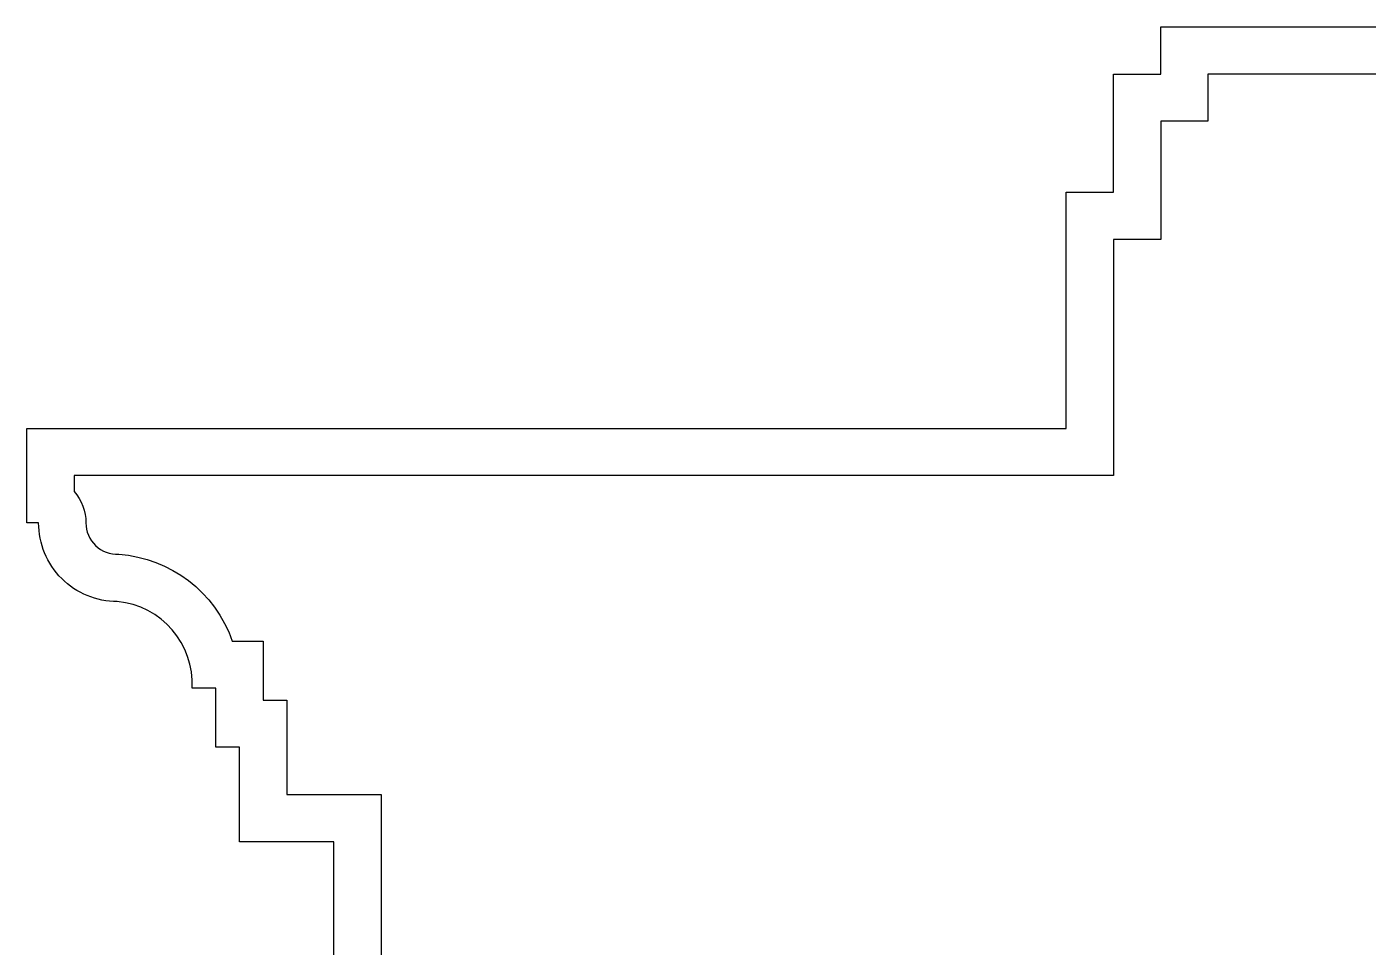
# Model space of a CAD drawing. Header units: inches. Extents: x 258415 to 640093, y 441672 to 945769.
# Drawn here: x 317099 to 317667, y 463524 to 463914 of the extents above; entities that cross this region are included whole.
import ezdxf

# ---------------------------------------------------------------- set-up
doc = ezdxf.new("R2010")
doc.units = ezdxf.units.IN
doc.header["$MEASUREMENT"] = 0
doc.layers.add('CQ Plaster', color=1, linetype='Continuous')
doc.layers.add('CQ section wall', color=3, linetype='Continuous')

# ---------------------------------------------------------------- blocks, each defined once
blk = doc.blocks.new('ff12 section a and b')
at = {"layer": 'CQ Plaster', "color": 1, "extrusion": (1.65644e-08, -2.02966e-09, 1), "elevation": 0}
for points in [[(313235.44, 463493.86), (313235.44, 463568.87), (313275.44, 463568.86), (313275.44, 463608.86), (313285.44, 463608.86), (313285.44, 463633.87), (313295.44, 463633.87, -0.402116), (313327.14, 463670.57, 0.414214), (313360.44, 463703.87), (313365.44, 463703.87), (313365.44, 463743.86), (312925.44, 463743.86), (312925.44, 463843.85), (312905.44, 463843.85), (312905.44, 463893.85), (312885.44, 463893.85), (312885.44, 463913.85), (312585.44, 463913.85)], [(312585.44, 463893.85), (312865.44, 463893.85), (312865.44, 463873.85), (312885.44, 463873.85), (312885.44, 463823.85), (312905.44, 463823.85), (312905.44, 463723.86), (313345.44, 463723.86), (313345.44, 463717.1, 0.182676), (313340.44, 463703.87, -0.428134), (313326.51, 463690.59, 0.299293), (313278.47, 463653.87), (313265.44, 463653.87), (313265.44, 463628.86), (313255.44, 463628.86), (313255.44, 463588.87), (313215.44, 463588.87), (313215.44, 463513.86)]]:
    blk.add_lwpolyline(points, format="xyb", dxfattribs=at)

msp = doc.modelspace()

# ---------------------------------------------------------------- block references
at = {"layer": 'CQ section wall', "xscale": -1}
msp.add_blockref('ff12 section a and b', (630464.254, 0), dxfattribs=at)

doc.saveas('drawing.dxf')
